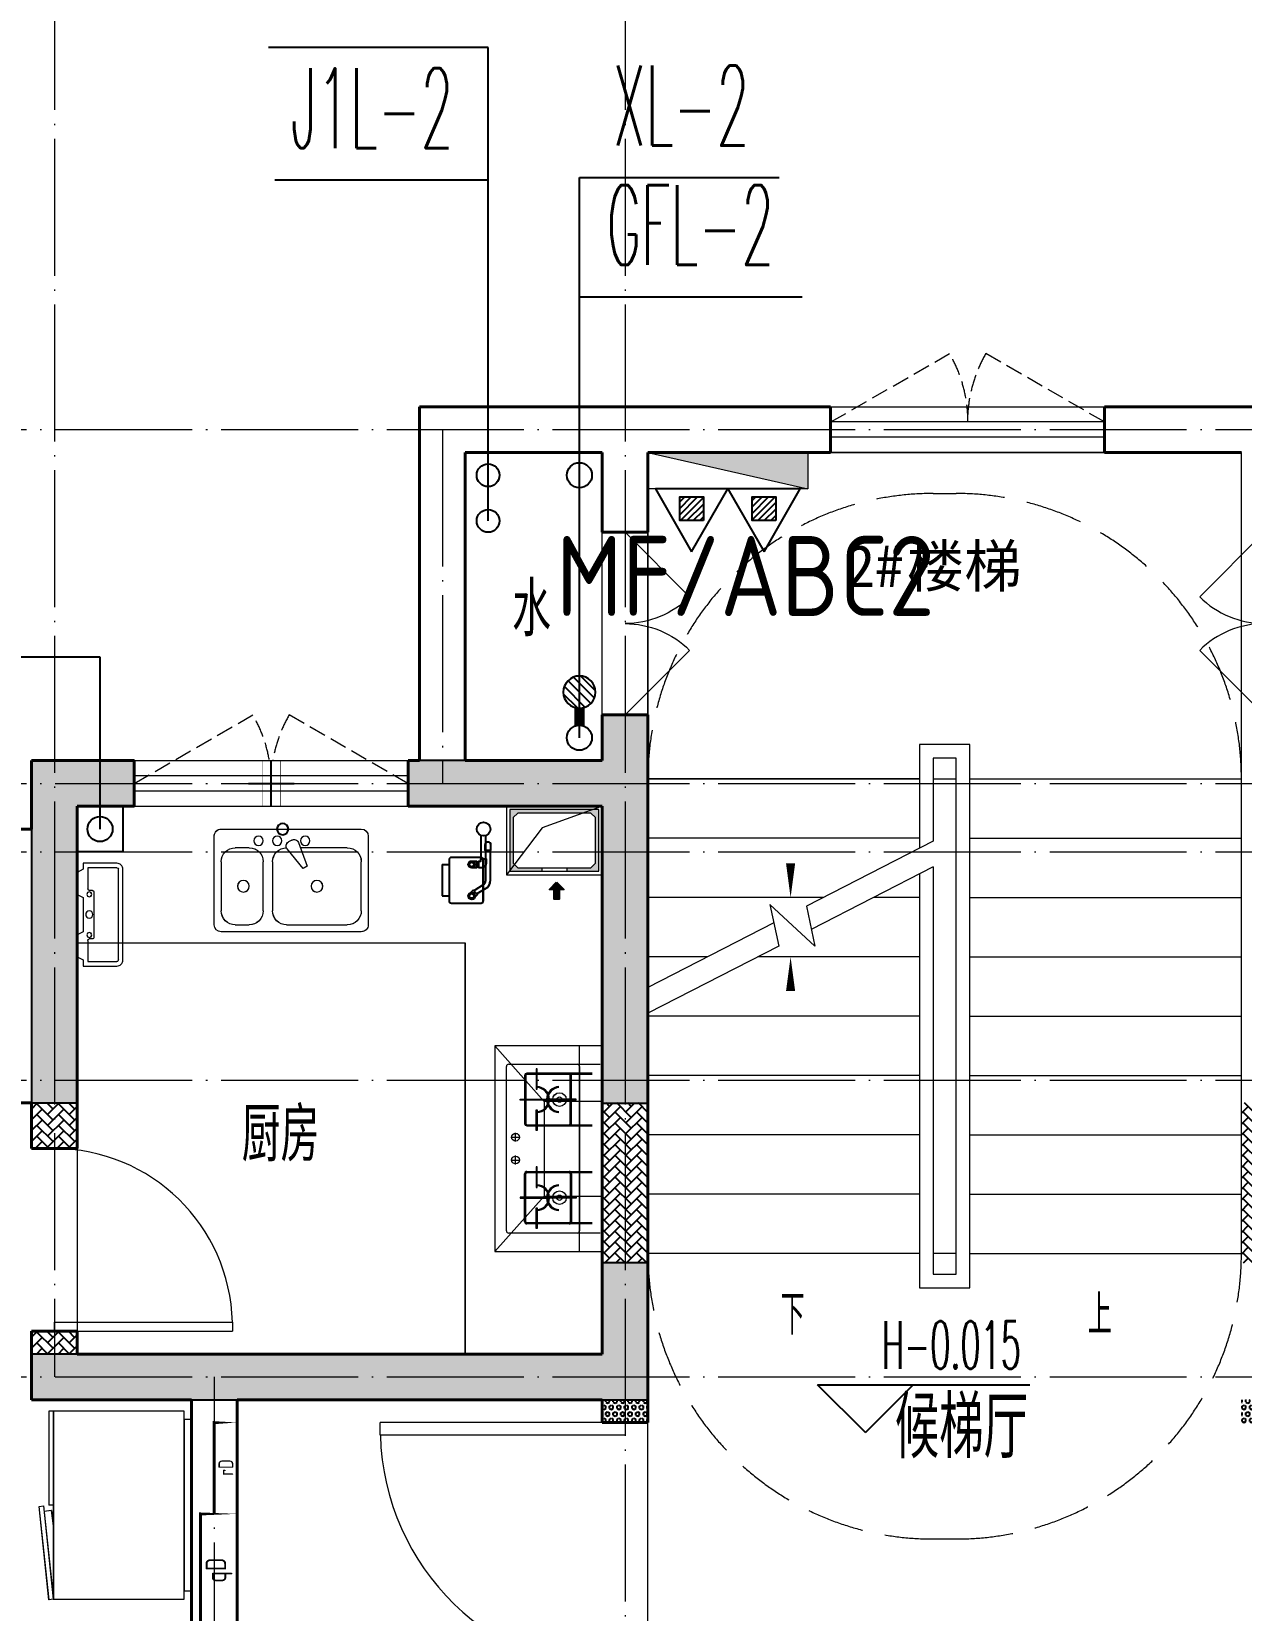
# Model space of a CAD drawing. Extents: x 27938 to 650306, y -92720 to 1524912.
# Drawn here: x 309217 to 314517, y 448409 to 455326 of the extents above; entities that cross this region are included whole.
import ezdxf

# ---------------------------------------------------------------- set-up
doc = ezdxf.new("R2010")
doc.units = 0
doc.header["$LTSCALE"] = 1000
doc.header["$MEASUREMENT"] = 0
doc.linetypes.add('DASH', pattern=[0.35, 0.25, -0.1])
doc.linetypes.add('DOTE', pattern=[2.4200000000000004, 2, -0.2, 0.02, -0.2])
for name, color, linetype in [('AH-FURNITURE', 1, 'Continuous'), ('COLUMN', 9, 'Continuous'), ('DIM_ELEV', 3, 'Continuous'), ('DIM_SYMB', 3, 'Continuous'), ('DIM_不分区消火栓', 3, 'Continuous'), ('DIM_管井排水', 3, 'Continuous'), ('DIM_给水', 3, 'Continuous'), ('DIM_餐饮排水', 3, 'Continuous'), ('EQUIP_地漏', 7, 'Continuous'), ('EQUIP_污水', 7, 'Continuous'), ('EQUIP_灭火器', 7, 'Continuous'), ('IP-bath&kitchen-JOHNSON', 4, 'Continuous'), ('PIPE-管井排水', 210, 'GF'), ('PUB_TEXT', 4, 'Continuous'), ('TEXT_灭火器', 7, 'Continuous'), ('VPIPE-不分区消火栓', 1, 'X'), ('VPIPE-管井排水', 210, 'GF'), ('VPIPE-给水', 3, 'TG_J'), ('VPIPE-给水中', 72, 'J2'), ('VPIPE-餐饮排水', 41, 'P'), ('保温', 6, 'Continuous'), ('建筑-排气道', 9, 'Continuous'), ('机电标识类', 1, 'Continuous')]:
    doc.layers.add(name, color=color, linetype=linetype)
for name, color, linetype, lineweight in [('DOTE', 19, 'DOTE', 9), ('EQUIP-消防', 3, 'Continuous', 20), ('EQUIP_消火栓', 242, 'Continuous', 18), ('LVTRY', 1, 'Continuous', 13), ('PUB_HATCH', 8, 'Continuous', 9), ('STAIR', 2, 'Continuous', 18), ('WALL', 9, 'Continuous', 40), ('WINDOW', 8, 'Continuous', 15), ('平面-空调室内机', 176, 'Continuous', 9), ('平面-空调预留孔', 173, 'Continuous', 15), ('空调', 76, 'Continuous', 13), ('立面-洞口示意', 152, 'Continuous', 13)]:
    doc.layers.add(name, color=color, linetype=linetype, lineweight=lineweight)
doc.styles.add('_TCH_DIM', font='SIMPLEX.shx', dxfattribs={"width": 0.6, "oblique": 10, "bigfont": 'hztxt.shx'})
doc.styles.add('_TWT_SERIAL', font='simplex.shx', dxfattribs={"width": 0.6, "oblique": 10, "height": 3, "bigfont": 'aadri.shx'})
doc.styles.add('DIM_FONT', font='SIMPLEX.shx', dxfattribs={"width": 0.56})
doc.styles.get("Standard").update_dxf_attribs({"font": 'gbenor.shx', "bigfont": 'gbcbig.shx'})
doc.styles.add('TG_LINETYPE', font='SIMPLEX', dxfattribs={"width": 0.8, "height": 3, "bigfont": 'HZTXT'})
doc.styles.add('房间名称', font='TSSDENG', dxfattribs={"width": 0.8, "bigfont": 'HZTXT'})
doc.styles.add('黑体', font='simhei.ttf')
doc.linetypes.add('GF', pattern='A,3,-0.2,["GF",Standard,S=0.25,R=0,X=-0.1,Y=-0.115],-0.35', length=3.55)
doc.linetypes.add('J2', pattern='A,3,-0.2,["J2",Standard,S=0.25,R=0,X=-0.1,Y=-0.115],-0.35', length=3.55)
doc.linetypes.add('P', pattern='A,3,-0.2,["P",Standard,S=0.25,R=0,X=-0.1,Y=-0.115],-0.2', length=3.4)
doc.linetypes.add('TG_J', pattern='A,2,-0.22,["J",TG_LINETYPE,S=0.1,R=0,X=-0.18,Y=-0.15],0', length=2.22)
doc.linetypes.add('X', pattern='A,3,-0.2,["X",Standard,S=0.25,R=0,X=-0.1,Y=-0.115],-0.25', length=3.45)
pattern_1 = [(45, (-503782.4698887531, -516048.4609178798), (0, 47.41575231924514), [100.584, -33.528]), (135, (-503758.7620287531, -516024.7530578797), (3.05311331771918e-15, 47.41575231924513), [100.584, -33.528])]
pattern_2 = [(90, (-503782.4698853028, -517398.4603122922), (-16.49778, 1.010197673501861e-15), [9.525, -19.05]), (210, (-503782.4698853028, -517398.4603122922), (8.248889999999996, -14.28749658604684), [9.525, -19.05]), (150, (-503782.4698853028, -517388.9353122922), (-8.248890000000003, -14.28749658604684), [9.525, -19.05])]

# ---------------------------------------------------------------- blocks, each defined once
blk = doc.blocks.new('rtyg7uyhg')
at = {"layer": 'LVTRY', "color": 0}
for p, q in [((193590.3031336021, 45458.1133254503), (193590.3030643982, 45069.47696181395)), ((194234.6213208837, 45488.79502889935), (193620.9849572473, 45488.79513816872)), ((194265.3030643982, 45069.47684161765), (194265.3031336021, 45458.113205254)), ((193682.3485790417, 45406.97694542356), (193887.8216881326, 45406.97690883528)), ((193896.3984467548, 45429.87059594441), (193857.5823896687, 45326.26016876537)), ((193875.2965560293, 45316.03289288385), (193945.6178257855, 45401.45376218002)), ((193925.7802168131, 45440.40881343969), (193940.0533153456, 45432.16822680717)), ((194111.8940335871, 45406.97686893496), (194173.2576699507, 45406.97685800815)), ((193620.9848935069, 45130.84059271414), (193620.9849317512, 45345.61331998683)), ((193857.5823896687, 45326.26016876537), (193875.2965560293, 45316.03289288385)), ((194009.6212953876, 45345.61325078298), (194009.6212571432, 45130.84052351015)), ((194050.5303480524, 45130.84051622554), (194050.5303862967, 45345.61324349836)), ((194234.6212953876, 45345.61321071758), (194234.6212571432, 45130.84048344476)), ((193620.9848771165, 45038.79513816872), (194234.621240753, 45038.79502889935)), ((193948.2576098526, 45069.47689807355), (193682.3485189436, 45069.47694542356)), ((194173.2576098526, 45069.47685800816), (194111.893973489, 45069.47686893508))]:
    blk.add_line(p, q, dxfattribs=at)
for centre, radius in [((193866.4394935961, 45437.65873082454), 20.45454545454545), ((193989.1667663234, 45437.6587089707), 20.45454545454545), ((194070.9849481416, 45437.65869440146), 20.45454545454545), ((193815.3030944472, 45238.22692174855), 25.56818181818182), ((194137.4621853563, 45238.2268643822), 25.56818181818182)]:
    blk.add_circle(centre, radius, dxfattribs=at)
for centre, radius, start, end in [((193620.9849517839, 45458.11331998683), 30.68181818181818, 89.99998979807194, 179.9999897972382), ((193915.5529409315, 45422.69466753349), 20.45454545454545, 59.99998980057491, 159.4623117970261), ((194234.6213154203, 45458.11321071746), 30.68181818181818, 359.9999897972382, 89.99998979807194), ((193682.3485681149, 45345.61330905991), 61.36363636363636, 89.99998979807194, 179.9999897972382), ((193929.8260394641, 45414.45408090108), 20.45454545454545, 320.5376677968172, 59.99998980057491), ((193948.2576590239, 45345.6132617099), 61.36363636363636, 359.9999897972382, 89.99998979807194), ((194111.8940226603, 45345.61323257144), 61.36363636363636, 89.99998979807194, 179.9999897972382), ((194173.2576590239, 45345.6132216445), 61.36363636363636, 359.9999897972382, 89.99998979807194), ((193682.3485298705, 45130.84058178721), 61.36363636363636, 179.9999897972382, 269.9999897980719), ((193948.2576207797, 45130.8405344372), 61.36363636363636, 269.9999897980719, 359.9999897972382), ((194111.893984416, 45130.84050529861), 61.36363636363636, 179.9999897972382, 269.9999897980719), ((194173.2576207797, 45130.84049437181), 61.36363636363636, 269.9999897980719, 359.9999897972382), ((193620.9848825799, 45069.47695635049), 30.68181818181818, 179.9999897972382, 269.9999897980719), ((194234.6212462163, 45069.47684708112), 30.68181818181818, 269.9999897980719, 359.9999897972382)]:
    blk.add_arc(centre, radius, start, end, dxfattribs=at)
at = {"layer": 'LVTRY', "color": 0, "style": 'DIM_FONT', "width": 0.8, "flags": 9}
for tag in ['XSIZE', 'YSIZE']:
    blk.add_attdef(tag, (193927.8031388824, 45487.7665121054), '', height=0.5, rotation=89.99998979807198, dxfattribs=at)
blk = doc.blocks.new('A-Kitchen-7')
at = {"layer": 'LVTRY', "color": 0}
for p, q in [((-518.6581278588565, 779.725278688129), (-7.244008776673581, 834.3051076843403)), ((-515, 756.005706589378), (-518.6581278588565, 779.725278688129)), ((-3.585880917788018, 810.5855355854728), (-515, 756.005706589378)), ((-29.12075551546877, 766.9560861630598), (-35.20590834700852, 806.4126680237241)), ((-7.244008776673581, 834.3051076843403), (-3.585880917788018, 810.5855355854728)), ((515, 780), (-5.820766091346741e-11, 780)), ((0, 756.005706589378), (-5.820766091346741e-11, 780)), ((515, 756.005706589378), (515, 780)), ((515, 756.005706589378), (-515, 756.005706589378)), ((-515, 756.005706589378), (-515, 40)), ((-485.6368437646597, 760.5342107040924), (-484.9384396369278, 756.005706589378)), ((-29.12075551543967, 766.9560861630598), (-112.0975807690556, 756.005706589378)), ((515, 40), (515, 756.005706589378)), ((-515, 40), (515, 40))]:
    blk.add_line(p, q, dxfattribs=at)
blk.add_lwpolyline([(-468.9430810984049, 40), (-468.9430810984049, 0), (468.9430810984049, 0), (468.9430810984632, 40)], close=True, dxfattribs=at)
blk = doc.blocks.new('A$C60D053AF')
at = {"layer": 'AH-FURNITURE', "color": 0}
for p, q in [((232.5000007597264, -89.99999966996256), (128.2842720070621, -89.99999966996256)), ((232.5000007597264, -109.9999996698461), (128.2842720075278, -109.9999996699626)), ((192.50000075961, -70.99998518347275), (327.5735938884318, -70.99998518347275)), ((192.50000075961, -90.99998518347275), (327.5735938884318, -90.99998518347275)), ((245.0000007597264, -129.4999851834727), (245.0000007597264, -122.4999996698461)), ((265.0000007597264, -129.4999851834727), (265.0000007597264, -122.4999996698461)), ((341.7157295121578, -96.85784955974668), (370.0190303710988, -143.1611504186876)), ((355.8578651358839, -82.71571393602062), (384.1611659948248, -129.0190147949615)), ((255.0000007597264, -280.9999851834727), (255.0000007597264, -250.9999851834727)), ((393.0000007597264, -280.9999851834727), (393.0000007597264, -250.9999851834727)), ((255.0000007597264, -280.9999851834727), (393.0000007597264, -280.9999851834727))]:
    blk.add_line(p, q, dxfattribs=at)
for points in [[(170.00000075961, -67.99998518347275, 1), (170.00000075961, -93.99998518358916), (192.50000075961, -93.99998518347275), (192.50000075961, -67.99998518347275)], [(234.0000007597264, -250.9999851834727), (414.0000007597264, -250.9999851834727, 0.4142135623730951), (424.0000007597264, -240.9999851834727), (424.0000007597264, -110.9999851834727, 0.4142135623730951), (414.0000007597264, -100.9999851834727), (234.0000007597264, -100.9999851834727, 0.4142135623730951), (224.0000007597264, -110.9999851834727), (224.0000007597264, -240.9999851834727, 0.4142135623730951)], [(268.0000007597264, -122.4999996698461), (268.0000007597264, -106.9999996698461, 0.4142135623724265), (248.0000007597264, -86.99999966984615), (232.5000007597264, -86.99999966984615), (232.50000075961, -112.9999996698461), (242.0000007597264, -112.9999996698461), (242.0000007597264, -122.4999996698461)], [(242.0000007597264, -151.9999851834727, 1), (268.0000007597264, -151.9999851834727), (268.0000007597264, -129.4999851834727), (242.0000007597264, -129.4999851834727)], [(383.8076126043452, -161.1923733388539, 1), (402.192388915224, -142.8075970279751), (386.2824863384012, -126.8976944513852), (367.8977100276388, -145.282470762264)]]:
    blk.add_lwpolyline(points, format="xyb", close=True, dxfattribs=at)
for centre, radius in [((100.0000007598428, -99.99999967066105), 30), ((255.0000007597264, -151.9999851834727), 15), ((393.0000007597264, -151.9999851834727), 15), ((255.0000007597264, -151.9999851834727), 10), ((393.0000007597264, -151.9999851834727), 10)]:
    blk.add_circle(centre, radius, dxfattribs=at)
for radius in [40, 20]:
    blk.add_arc((327.5735938884318, -110.9999851834727), radius, 45, 90, dxfattribs=at)
blk = doc.blocks.new('FRSDFDGDGDRGDR')
at = {"layer": '平面-空调预留孔', "color": 0}
for p, q in [((699612.3179923807, 775043.9561356568), (699612.3179923807, 775441.1561356868)), ((699618.9179923869, 775447.756135683), (699746.3179923192, 775447.756135683)), ((699746.3179923192, 775447.756135683), (699746.3179923192, 775355.3561357355)), ((699719.9179922946, 775342.156135743), (699719.9179922946, 775142.9561356006)), ((699726.5179923008, 775348.7561357393), (699739.7179923131, 775348.7561357393)), ((699726.5179923008, 775136.3561356043), (699739.7179923131, 775136.3561356043)), ((699746.3179923192, 775129.7561356081), (699746.3179923192, 775037.3561356605)), ((699746.3179923192, 775037.3561356605), (699618.9179923869, 775037.3561356605))]:
    blk.add_line(p, q, dxfattribs=at)
blk.add_lwpolyline([(699766.1179923377, 775166.7161355871), (699792.5179923623, 775153.5161355946), (699792.5179923623, 775057.1561356493), (699766.1179923377, 775043.9561356568), (699766.1179923377, 775017.5561356718), (699618.9179923869, 775017.5561356718, -0.4142135623730951), (699592.5179923623, 775043.9561356568), (699592.5179923623, 775441.1561356868, -0.4142135623730951), (699618.9179923869, 775467.5561356718), (699766.1179923377, 775467.5561356718), (699766.1179923377, 775441.1561356868), (699792.5179923623, 775427.9561356943), (699792.5179923623, 775331.596135749), (699766.1179923377, 775318.3961357565)], format="xyb", close=True, dxfattribs=at)
for centre, radius in [((699739.7179923131, 775331.596135749), 10.55999999400228), ((699739.7179923131, 775243.1561357992), 15.83999999100342), ((699739.7179923131, 775153.5161355946), 10.55999999400228)]:
    blk.add_circle(centre, radius, dxfattribs=at)
for centre, radius, start, end in [((699618.917992382, 775441.1561356819), 6.600000001199078, 89.99999995997936, 179.9999999533093), ((699726.5179922959, 775342.1561357381), 6.600000001199078, 89.99999995997936, 179.9999999533093), ((699739.717992318, 775355.3561357405), 6.600000001206354, 269.9999999599793, 359.9999999533093), ((699726.5179922959, 775142.9561356056), 6.600000001199078, 180.0000000400206, 270.0000000533608), ((699739.717992318, 775129.7561356032), 6.600000001206354, 4.002063966804346e-08, 90.00000005336085), ((699618.917992382, 775043.9561356618), 6.600000001199078, 180.0000000400206, 270.0000000533608)]:
    blk.add_arc(centre, radius, start, end, dxfattribs=at)
blk = doc.blocks.new('*U41')
h = blk.add_hatch(color=0)
h.set_gradient(color1=(0, 0, 255), rotation=180, tint=1)
h.paths.add_polyline_path([(3.524958103184869e-15, -2.819966482547906e-15), (-6.350000000000009, -6.349999999999992), (-6.350000000000001, -2.159000000000014), (-15, -2.158999999999999), (-14.99999999999999, 2.159000000000044), (-6.349999999999993, 2.159000000000029), (-6.349999999999985, 6.350000000000009)])
at = {"color": 0, "linetype": 'Continuous'}
blk.add_lwpolyline([(3.524958103184869e-15, -2.819966482547906e-15), (-6.350000000000009, -6.349999999999992), (-6.350000000000001, -2.159000000000014), (-15, -2.158999999999999), (-14.99999999999999, 2.159000000000044), (-6.349999999999993, 2.159000000000029), (-6.349999999999985, 6.350000000000009)], close=True, dxfattribs=at)
blk = doc.blocks.new('sgrsefv')
at = {"layer": 'PUB_HATCH'}
blk.add_hatch(color=0, dxfattribs=at).paths.add_polyline_path([(1112933.294422049, 840916.328306399), (1112933.294422049, 840646.328306399), (1113073.294422049, 840646.328306399), (1113073.294422049, 840661.328306399), (1112968.294422049, 840661.328306399), (1112948.294422049, 840681.328306399), (1112948.294422049, 840881.328306399), (1112968.294422049, 840901.328306399), (1113288.294422049, 840901.328306399), (1113308.294422049, 840881.328306399), (1113308.294422049, 840681.328306399), (1113288.294422049, 840661.328306399), (1113183.294422049, 840661.328306399), (1113183.294422049, 840646.328306399), (1113323.294422049, 840646.328306399), (1113323.294422049, 840916.328306399)])
at = {"layer": 'LVTRY', "color": 0}
for p, q in [((1113073.294422049, 840661.328306399), (1113073.294422049, 840646.328306399)), ((1113183.294422049, 840661.328306399), (1113183.294422049, 840646.328306399))]:
    blk.add_line(p, q, dxfattribs=at)
for points in [[(1112918.294422049, 840931.328306399), (1113338.294422049, 840931.328306399), (1113338.294422049, 840631.328306399), (1112918.294422049, 840631.328306399)], [(1112933.294422049, 840916.328306399), (1113323.294422049, 840916.328306399), (1113323.294422049, 840646.328306399), (1112933.294422049, 840646.328306399)], [(1113288.294422049, 840661.328306399), (1112968.294422049, 840661.328306399), (1112948.294422049, 840681.328306399), (1112948.294422049, 840881.328306399), (1112968.294422049, 840901.328306399), (1113288.294422049, 840901.328306399), (1113308.294422049, 840881.328306399), (1113308.294422049, 840681.328306399), (1113288.294422049, 840661.328306399)]]:
    blk.add_lwpolyline(points, close=True, dxfattribs=at)
at = {"layer": '立面-洞口示意', "color": 0}
blk.add_lwpolyline([(1112918.294422049, 840931.328306399), (1113181.846359163, 840837.3789231421), (1113338.294422049, 840631.328306399)], dxfattribs=at)
at = {"layer": '建筑-排气道', "color": 8, "xscale": -5, "yscale": 5, "zscale": 5, "rotation": 270}
blk.add_blockref('*U41', (1113118.391369574, 840599.0160356248), dxfattribs=at)
blk = doc.blocks.new('GDGDGDRGDG')
at = {"layer": 'IP-bath&kitchen-JOHNSON', "color": 0}
blk.add_lwpolyline([(500282.4698888286, 526348.4609182415), (500282.4698888226, 526148.460918165), (500082.4698888143, 526148.460918165)], dxfattribs=at)
at = {"layer": 'LVTRY', "color": 0}
for p, q in [((502128.2005002745, 525055.5051710735), (501912.2603992091, 525298.4609044121)), ((502382.4698858317, 525298.4609044121), (501912.2603992091, 525298.4609044121)), ((501912.2603992091, 525298.4609044121), (501912.2603992091, 524398.4609044121)), ((502282.4698858315, 524398.4609044121), (502282.4698858315, 525298.4609044121)), ((501962.4698858317, 524488.4609044121), (501962.4698858317, 525208.4609044121)), ((501972.4698858317, 525218.4609044121), (502372.4698858317, 525218.4609044122)), ((502042.4698858317, 525168.4609044122), (502042.4698858317, 524958.4609044122)), ((502047.4698858317, 525168.4609044122), (502047.4698858317, 524958.4609044122)), ((502337.4698858317, 525178.4609044123), (502052.4698858317, 525178.4609044122)), ((502337.4698858317, 525173.4609044123), (502052.4698858317, 525173.4609044122)), ((502092.7198858312, 525198.4609044123), (502092.7198858312, 525108.4609044122)), ((502097.2198858312, 525198.4609044123), (502092.7198858312, 525198.4609044123)), ((502097.2198858312, 525108.4609044122), (502097.2198858312, 525198.4609044123)), ((502242.4698858315, 524958.4609044122), (502242.4698858315, 525168.4609044123)), ((502247.4698858315, 524958.4609044122), (502247.4698858315, 525168.4609044123)), ((502282.4698858315, 525208.4609044122), (502282.4698858312, 524488.4609044121)), ((502092.7198858312, 525108.4609044122), (502097.2198858312, 525108.4609044122)), ((502022.4698858319, 525065.7109044124), (502149.9698858319, 525065.7109044124)), ((502022.4698858319, 525061.2109044124), (502022.4698858319, 525065.7109044124)), ((502149.9698858319, 525061.2109044124), (502022.4698858319, 525061.2109044124)), ((502382.4698858317, 525055.5051710735), (502128.2005002745, 525055.5051710735)), ((502128.2005002745, 525055.5051710735), (502128.2005002745, 524640.4066281962)), ((502267.4698858312, 525065.7109044124), (502139.9698858312, 525065.7109044124)), ((502139.9698858312, 525065.7109044124), (502139.9698858312, 525061.2109044124)), ((502139.9698858312, 525061.2109044124), (502267.4698858312, 525061.2109044124)), ((502149.9698858319, 525065.7109044124), (502149.9698858319, 525061.2109044124)), ((502267.4698858312, 525061.2109044124), (502267.4698858312, 525065.7109044124)), ((502282.4698858315, 524640.4066281962), (502282.4698858315, 525055.5051710735)), ((502052.4698858317, 524953.4609044122), (502337.4698858317, 524953.4609044122)), ((502092.7198858312, 524928.4609044121), (502092.7198858312, 525018.4609044122)), ((502092.7198858312, 525018.4609044122), (502097.2198858312, 525018.4609044122)), ((502097.2198858312, 525018.4609044122), (502097.2198858312, 524928.4609044121)), ((501983.0730822186, 524898.4609044121), (502021.8666894461, 524898.4609044121)), ((502002.4698858317, 524879.064100799), (502002.4698858317, 524917.8577080265)), ((502052.4698858317, 524948.4609044122), (502337.4698858317, 524948.4609044122)), ((502097.2198858312, 524928.4609044121), (502092.7198858312, 524928.4609044121)), ((502002.4698858317, 524779.064100799), (502002.4698858317, 524817.8577080265)), ((501983.0730822186, 524798.4609044121), (502021.8666894461, 524798.4609044121)), ((502052.4698858317, 524748.4609044121), (502337.4698858317, 524748.4609044121)), ((502092.7198858312, 524768.4609044121), (502092.7198858312, 524678.4609044121)), ((502097.2198858312, 524768.4609044121), (502092.7198858312, 524768.4609044121)), ((502097.2198858312, 524678.4609044121), (502097.2198858312, 524768.4609044121)), ((502042.4698858317, 524528.4609044121), (502042.4698858317, 524738.4609044121)), ((502047.4698858317, 524528.4609044121), (502047.4698858317, 524738.4609044121)), ((502052.4698858317, 524743.4609044121), (502337.4698858317, 524743.4609044121)), ((502092.7198858312, 524678.4609044121), (502097.2198858312, 524678.4609044121)), ((502242.4698858315, 524738.4609044121), (502242.4698858315, 524528.460904412)), ((502247.4698858315, 524738.4609044121), (502247.4698858315, 524528.460904412)), ((501912.2603992091, 524398.4609044121), (502128.2005002745, 524640.4066281962)), ((502149.9698858319, 524635.7109044119), (502022.4698858319, 524635.7109044119)), ((502022.4698858319, 524635.7109044119), (502022.4698858319, 524631.2109044119)), ((502022.4698858319, 524631.2109044119), (502149.9698858319, 524631.2109044119)), ((502128.2005002745, 524640.4066281962), (502382.4698858317, 524640.4066281962)), ((502139.9698858312, 524631.2109044119), (502139.9698858312, 524635.7109044119)), ((502139.9698858312, 524635.7109044119), (502267.4698858312, 524635.7109044119)), ((502267.4698858312, 524631.2109044119), (502139.9698858312, 524631.2109044119)), ((502149.9698858319, 524631.2109044119), (502149.9698858319, 524635.7109044119)), ((502267.4698858312, 524635.7109044119), (502267.4698858312, 524631.2109044119)), ((502092.7198858312, 524498.4609044121), (502092.7198858312, 524588.4609044121)), ((502092.7198858312, 524588.4609044121), (502097.2198858312, 524588.4609044121)), ((502097.2198858312, 524588.4609044121), (502097.2198858312, 524498.4609044121)), ((502372.4698858315, 524478.4609044121), (501972.4698858317, 524478.4609044121)), ((502337.4698858317, 524523.460904412), (502052.4698858317, 524523.4609044121)), ((502337.4698858317, 524518.460904412), (502052.4698858317, 524518.4609044121)), ((502097.2198858312, 524498.4609044121), (502092.7198858312, 524498.4609044121)), ((501912.2603992091, 524398.4609044121), (502382.4698858317, 524398.4609044121))]:
    blk.add_line(p, q, dxfattribs=at)
blk.add_lwpolyline([(501782.4698858307, 523948.4609176648), (501782.4698858315, 525748.4608911595), (500082.3728921729, 525748.4610990545)], dxfattribs=at)
for centre, radius in [((502194.9698858317, 525063.4609044122), 29.7), ((502194.9698858317, 525063.4609044122), 11.7), ((502002.4698858317, 524898.4609044121), 16.99680361435897), ((502002.4698858317, 524798.4609044121), 16.99680361435897), ((502194.9698858317, 524633.4609044121), 29.7), ((502194.9698858317, 524633.4609044121), 11.7)]:
    blk.add_circle(centre, radius, dxfattribs=at)
for centre, radius, start, end in [((501972.4698858317, 525208.4609044121), 10, 90, 180), ((502052.4698858317, 525168.4609044122), 10, 90, 180), ((502052.4698858317, 525168.4609044122), 5, 90, 180), ((502237.4698858315, 525168.4609044123), 10, 0, 90), ((502237.4698858315, 525168.4609044123), 5, 0, 90), ((502272.4698858315, 525208.4609044122), 10, 0, 90), ((502094.9698858315, 525063.4609044122), 56.7, 2.274239183980156, 87.72576081582116), ((502094.9698858315, 525063.4609044122), 52.2, 2.470411041434378, 87.52958895834998), ((502194.9698858317, 525063.4609044122), 56.7, 92.27423918417882, 177.7257608160198), ((502194.9698858317, 525063.4609044122), 52.2, 92.47041104165004, 177.5295889585656), ((502094.9698858315, 525063.4609044122), 56.7, 272.2742391841789, 357.7257608160198), ((502094.9698858315, 525063.4609044122), 52.2, 272.47041104165, 357.5295889585657), ((502194.9698858317, 525063.4609044122), 56.7, 182.2742391839801, 267.7257608158212), ((502194.9698858317, 525063.4609044122), 52.2, 182.4704110414343, 267.52958895835), ((502052.4698858317, 524958.4609044122), 10, 180, 270), ((502052.4698858317, 524958.4609044122), 5, 180, 270), ((502237.4698858315, 524958.4609044122), 5, 270, 0), ((502237.4698858315, 524958.4609044122), 10, 270, 0), ((502052.4698858317, 524738.4609044121), 10, 90, 180), ((502237.4698858315, 524738.4609044121), 10, 0, 90), ((502052.4698858317, 524738.4609044121), 5, 90, 180), ((502094.9698858315, 524633.4609044121), 56.7, 2.274239183980156, 87.72576081582116), ((502094.9698858315, 524633.4609044121), 52.2, 2.470411041434378, 87.52958895834998), ((502194.9698858317, 524633.4609044121), 56.7, 92.27423918417882, 177.7257608160198), ((502194.9698858317, 524633.4609044121), 52.2, 92.47041104165004, 177.5295889585656), ((502237.4698858315, 524738.4609044121), 5, 0, 90), ((502094.9698858315, 524633.4609044121), 56.7, 272.2742391841789, 357.7257608160198), ((502094.9698858315, 524633.4609044121), 52.2, 272.47041104165, 357.5295889585657), ((502194.9698858317, 524633.4609044121), 56.7, 182.2742391839801, 267.7257608158212), ((502194.9698858317, 524633.4609044121), 52.2, 182.4704110414343, 267.52958895835), ((501972.4698858317, 524488.4609044121), 10, 180, 270), ((502052.4698858317, 524528.4609044121), 10, 180, 270), ((502052.4698858317, 524528.4609044121), 5, 180, 270), ((502237.4698858315, 524528.460904412), 5, 270, 0), ((502237.4698858315, 524528.460904412), 10, 270, 0), ((502272.4698858312, 524488.4609044121), 10, 270, 0)]:
    blk.add_arc(centre, radius, start, end, dxfattribs=at)
at = {"color": 8, "xscale": -1}
for name, p in [('sgrsefv', (1615300.764307892, -314582.8679974646)), ('rtyg7uyhg', (694947.7729906696, 480759.6658345199)), ('FRSDFDGDGDRGDR', (1199874.987881154, -249369.0952173925))]:
    blk.add_blockref(name, p, dxfattribs=at)
at = {"color": 8, "rotation": 270}
blk.add_blockref('A$C60D053AF', (501962.4698858433, 526348.4603089065), dxfattribs=at)
at = {"layer": 'LVTRY', "color": 8, "extrusion": (0, 0, -1), "xscale": -0.7999999999883585, "yscale": 0.7999999999883585, "zscale": -0.7999999999883585, "rotation": 270}
blk.add_blockref('A-Kitchen-7', (-500582.4698887609, 523286.4609181132), dxfattribs=at)
blk = doc.blocks.new('FGDGDRGSDGDG')
at = {"layer": 'DOTE', "linetype": 'DOTE', "ltscale": 0.3}
for p, q in [((527382.4698887563, 529998.4609255956), (527382.4698887565, 523848.4609176686)), ((529882.4698907381, 529998.4609255956), (529882.4698907385, 522348.4609178717)), ((488182.4698887547, 527998.4609255956), (546982.4698887588, 527998.4609255956)), ((529082.4698907468, 527998.4609255956), (529082.469890747, 526448.4609255957)), ((488182.4698887547, 526448.4609255956), (546982.4698887588, 526448.4609255956)), ((488182.4698887547, 526148.4609255956), (546982.4698887588, 526148.4609255956)), ((488182.4698887547, 525148.4609178718), (546982.4698887588, 525148.4609178716)), ((488182.4698887547, 523848.4609176682), (546982.4698887588, 523848.4609176688)), ((528082.4698887572, 523848.4609176682), (528082.4698887574, 513948.4609178714))]:
    blk.add_line(p, q, dxfattribs=at)
blk = doc.blocks.new('gdfgdgdgr')
at = {"layer": 'PUB_HATCH'}
for points in [[(516027.6741149258, 530413.8533123683), (516877.6741330629, 530413.8533124247), (516877.6741330674, 529113.8025286059), (517077.6741327321, 529113.8025286059), (517077.6741329991, 530813.854846489), (516877.6741333432, 530813.854846489), (516877.6741337465, 530613.8533124247), (516027.6741149257, 530613.8533123472)], [(514827.6741149505, 530413.8544436865), (514827.6741149505, 530613.8544436865), (514377.577762775, 530613.853921341), (514377.576393229, 529113.8539213064), (514577.5764121321, 529113.8539213064), (514577.577762775, 530413.853921341)], [(517077.577763127, 527813.8539175214), (517077.5777631725, 528413.8545834351), (516877.5777631487, 528413.8545834351), (516877.577763127, 528013.8539175214), (514377.5800393935, 528013.8539224754), (514377.5800393935, 527813.8539224755)]]:
    blk.add_hatch(color=256, dxfattribs=at).paths.add_polyline_path(points)
at = {"layer": 'COLUMN', "color": 8}
for p, q in [((517077.6741329991, 530813.854846489), (516877.6741333432, 530813.854846489)), ((516877.6741333432, 530813.854846489), (516877.6741337465, 530613.8533124247)), ((517077.6741327321, 529113.8025286059), (517077.6741329991, 530813.854846489)), ((514377.577762775, 530613.853921341), (514377.576393229, 529113.8539213064)), ((514827.6741149505, 530613.8544436865), (514377.577762775, 530613.853921341)), ((514827.6741149505, 530413.8544436865), (514827.6741149505, 530613.8544436865)), ((516877.6741337465, 530613.8533124247), (516027.6741149257, 530613.8533123472)), ((516027.6741149257, 530613.8533123472), (516027.6741149258, 530413.8533123683)), ((514577.5764121321, 529113.8539213064), (514577.577762775, 530413.853921341)), ((514577.577762775, 530413.853921341), (514827.6741149505, 530413.8544436865)), ((516027.6741149258, 530413.8533123683), (516877.6741330629, 530413.8533124247)), ((516877.6741330629, 530413.8533124247), (516877.6741330674, 529113.8025286059)), ((514377.576393229, 529113.8539213064), (514577.5764121321, 529113.8539213064)), ((516877.6741330674, 529113.8025286059), (517077.6741327321, 529113.8025286059)), ((517077.5777631725, 528413.8545834351), (516877.5777631487, 528413.8545834351)), ((516877.5777631487, 528413.8545834351), (516877.577763127, 528013.8539175214)), ((517077.577763127, 527813.8539175214), (517077.5777631725, 528413.8545834351)), ((516877.577763127, 528013.8539175214), (514377.5800393935, 528013.8539224754)), ((514377.5800393935, 528013.8539224754), (514377.5800393935, 527813.8539224755)), ((514377.5800393935, 527813.8539224755), (517077.577763127, 527813.8539175214))]:
    blk.add_line(p, q, dxfattribs=at)
blk = doc.blocks.new('dongkong')
at = {"color": 0}
blk.add_wipeout([(-603756.0415179721, 210770.96306340612), (-603756.0415180603, 210570.80961624245), (-603836.0415181214, 210570.80961593534), (-603836.0415181519, 210770.96306307407)], dxfattribs=at)
at = {"layer": '机电标识类', "color": 0, "linetype": 'DASH', "ltscale": 400}
for p, q in [((-603796.0415180789, 210770.9630630909), (-603796.0415180789, 210570.8096162414)), ((-603896.0415180789, 210670.6929921169), (-603696.0415180789, 210670.6929921169))]:
    blk.add_line(p, q, dxfattribs=at)
at = {"layer": '空调', "color": 0, "linetype": 'DASH', "const_width": 2}
blk.add_lwpolyline([(-603756.0415180789, 210770.9630630909), (-603756.0415180789, 210570.8096162414), (-603836.0415180789, 210570.8096162414), (-603836.0415180789, 210770.9630630909)], close=True, dxfattribs=at)
blk = doc.blocks.new('A$C263B1184')
at = {"layer": '保温', "linetype": 'ByBlock', "ltscale": 10}
h = blk.add_hatch(dxfattribs=at)
h.set_pattern_fill('AR-HBONE', color=251, scale=55)
h.set_pattern_definition(pattern_1)
h.paths.add_polyline_path([(-1199.901053229521, 8299.999897828966), (-1199.901094635832, 8999.999290105829), (-1399.901078326628, 8999.999486750748), (-1399.901036920317, 8300.00009447377)])
h = blk.add_hatch(dxfattribs=at)
h.set_pattern_fill('AR-HBONE', color=251, scale=55)
h.set_pattern_definition(pattern_1)
h.paths.add_polyline_path([(1399.901053234527, 8299.999897828966), (1399.901094640838, 8999.999290105829), (1599.901078331633, 8999.999486750748), (1599.901036925323, 8300.00009447377)])
h = blk.add_hatch(dxfattribs=at)
h.set_pattern_fill('AR-HBONE', color=251, scale=55)
h.set_pattern_definition([(45, (-1012960.392521861, -342660.6615692861), (0, 47.41575231924514), [100.584, -33.528]), (135, (-1012936.684661862, -342636.9537092861), (3.05311331771918e-15, 47.41575231924513), [100.584, -33.528])])
h.paths.add_polyline_path([(3899.998795157124, 8799.99990214809), (3899.998836563434, 8999.999899138289), (4099.99882025423, 9000.000095783209), (4099.998778847919, 8800.000098792894)])
h = blk.add_hatch(dxfattribs=at)
h.set_pattern_fill('AR-HBONE', color=251, scale=55)
h.set_pattern_definition([(45, (-1012960.294779111, -343660.6615687997), (0, 47.41575231924514), [100.584, -33.528]), (135, (-1012936.586919111, -343636.9537087997), (3.05311331771918e-15, 47.41575231924513), [100.584, -33.528])])
h.paths.add_polyline_path([(3899.901048344851, 7899.999902584299), (3899.901093813416, 7999.999899624672), (4099.901077504212, 8000.000096269592), (4099.901032035646, 7900.000099229219)])
at = {"layer": '保温', "linetype": 'Continuous', "ltscale": 10}
h = blk.add_hatch(dxfattribs=at)
h.set_pattern_fill('HEX', color=251, scale=10, angle=90, style=0)
h.set_pattern_definition(pattern_2)
h.paths.add_polyline_path([(-1199.901050495275, 7599.999898202543), (-1199.901091185515, 7699.999895693327), (-1399.90107487631, 7700.000092338363), (-1399.90103418607, 7600.000094847346)])
h = blk.add_hatch(dxfattribs=at)
h.set_pattern_fill('HEX', color=251, scale=10, angle=90, style=0)
h.set_pattern_definition(pattern_2)
h.paths.add_polyline_path([(1399.901050500281, 7599.999898202543), (1399.901091190521, 7699.999895693327), (1599.901074881316, 7700.000092338363), (1599.901034191076, 7600.000094847346)])
blk = doc.blocks.new('GDGRDGDRGDFD')
at = {"layer": 'EQUIP-消防', "color": 0, "const_width": 12.82051282052028}
blk.add_lwpolyline([(136866.5605577994, 335507.811971089), (136366.5605577994, 335507.8119710906), (136366.5605577991, 335347.8119710904), (136866.5605577991, 335347.8119710888)], close=True, dxfattribs=at)
at = {"layer": 'PUB_TEXT', "color": 0, "style": '房间名称', "width": 0.8}
blk.add_text('qD', height=90, dxfattribs=at).set_placement((136565.0499633249, 335395.5346836653))
blk = doc.blocks.new('FSFSFSFSEG')
at = {"layer": 'EQUIP-消防', "color": 0, "const_width": 12.82051282052028}
blk.add_lwpolyline([(136866.5605577994, 335152.5449090759), (136466.5605577994, 335152.5449090774), (136466.5605577991, 335052.5449090772), (136866.5605577991, 335052.5449090757)], close=True, dxfattribs=at)
at = {"layer": 'PUB_TEXT', "color": 0, "style": '房间名称', "width": 0.8}
blk.add_text('rD', height=64.8, dxfattribs=at).set_placement((136633.7425204425, 335069.0046025831))
blk = doc.blocks.new('HFHFHTFCD')
at = {"color": 8, "rotation": 90}
for name, p in [('FSFSFSFSEG', (645169.1246460081, 235157.1646164444)), ('GDGRDGDRGDFD', (645464.3927424778, 234757.1646164444))]:
    blk.add_blockref(name, p, dxfattribs=at)
blk = doc.blocks.new('$WINLIB2D$00000001')
at = {"color": 0}
for points in [[(-0.4999999999999964, 0.5000000000000142), (-0.4999999999999964, -0.4999999999999858)], [(-0.4999999999999964, 0.5000000000000142), (0.5000000000000036, 0.5000000000000142)], [(0.5000000000000036, -0.4999999999999858), (0.5000000000000036, 0.5000000000000142)], [(0.5000000000000036, 0.1666666666666714), (-0.4999999999999964, 0.1666666666666714)], [(0.5000000000000036, -0.1666666666666572), (-0.4999999999999964, -0.1666666666666572)], [(-0.4999999999999964, -0.4999999999999858), (0.5000000000000036, -0.4999999999999858)]]:
    blk.add_lwpolyline(points, dxfattribs=at)
blk = doc.blocks.new('$DorLib2D$00000001')
for p, q in [((0.45, 0.9750000000000001), (0.5000000000000002, 0.9750000000000001)), ((0.45, 0), (0.45, 0.9750000000000001)), ((0.5, 0), (0.5, 0.9750000000000001)), ((0.5, 0), (0.45, 0))]:
    blk.add_line(p, q)
at = {"lineweight": 13}
blk.add_arc((0.475, 0), 0.975, 91.4692835813538, 180, dxfattribs=at)
blk = doc.blocks.new('$DorLib2D$00000116')
at = {"color": 0}
for p, q in [((-0.4999999999999929, 7.105427357601002e-15), (-0.146446609406766, 0.353553390593234)), ((0.5000000000000071, 7.105427357601002e-15), (0.1464466094067731, 0.353553390593234))]:
    blk.add_line(p, q, dxfattribs=at)
for centre, radius, start, end in [((-0.4999999999984652, 4.831690603168681e-13), 0.4999999999984674, 0, 45), ((0.4999999999977511, 9.059419880941277e-13), 0.4999999999976598, 135, 180)]:
    blk.add_arc(centre, radius, start, end, dxfattribs=at)
blk = doc.blocks.new('$TwtSys$00000147')
blk.add_circle((0, 0, 1e-08), 25)
blk = doc.blocks.new('$TwtSys$00000141')
for p, q in [((-141.2940945534228, 11.5081675418387), (-15.12463543624108, 137.6776266590259)), ((-141.2940945534228, 11.5081675418387), (-15.12463543624108, 137.6776266590259)), ((-130.8287533366456, -52.58172021128667), (52.58172021128667, 130.8287533366511)), ((-130.8287533366456, -52.58172021128667), (52.58172021128667, 130.8287533366511)), ((-99.70205614729821, -99.70205614730912), (99.70205614729821, 99.70205614729821)), ((-99.70205614729821, -99.70205614730367), (99.70205614729821, 99.70205614729821)), ((-48.53417053355224, -130.5918998453235), (131.3741195312687, 49.31639021949741)), ((-48.53417053355224, -130.5918998453235), (131.3741195312687, 49.31639021950286)), ((17.14666153208782, -138.38927842878), (138.3892210518698, -17.146718909009)), ((17.14666153208782, -138.38927842878), (138.3892210518698, -17.146718909009))]:
    blk.add_line(p, q)
blk.add_circle((0, 0), 141)
blk.add_circle((0, 0), 141)
blk = doc.blocks.new('$TwtSys$00000434')
at = {"color": 7}
for p, q in [((-0.5, 0.5), (-0.5, -0.5)), ((-0.5, -0.5), (0.5, 0.5)), ((0.5, 0.5), (-0.5, 0.5)), ((0.5, -0.5), (0.5, 0.5)), ((-0.5, -0.5), (0.5, -0.5))]:
    blk.add_line(p, q, dxfattribs=at)
blk.add_solid([(0.5, -0.5), (0.5, 0.5), (-0.5, -0.5)], dxfattribs=at)
blk = doc.blocks.new('$TwtSys$00000546')
h = blk.add_hatch()
h.set_pattern_fill('ANSI31', color=1, scale=200, style=0)
h.set_pattern_definition([(45, (-38543.80223862439, -6670.830405693208), (-17.67766952966369, 17.67766952966369), [])])
h.paths.add_polyline_path([(-64.92232553117356, 173.7449990885525), (64.922325531159, 173.7449990885525), (64.922325531159, 43.90034802621994), (-64.92232553117356, 43.90034802621994)])
at = {"color": 1}
for points in [[(0, 343.6163707387423), (-198.3870041439732, 0), (198.3870041439732, 0)], [(-64.92232553117356, 173.7449990885525), (64.922325531159, 173.7449990885525), (64.922325531159, 43.90034802621994), (-64.92232553117356, 43.90034802621994)]]:
    blk.add_lwpolyline(points, close=True, dxfattribs=at)

msp = doc.modelspace()

# ---------------------------------------------------------------- linework, layer by layer
at = {"layer": 'DIM_ELEV', "color": 8}
for p, q in [((312869.2103470232, 449187.9123411215), (312659.2103470232, 449397.9123411215)), ((312659.2103470232, 449397.9123411215), (313590.0990085393, 449397.9123411215)), ((312869.2103470232, 449187.9123411215), (313079.2103470232, 449397.9123411215))]:
    msp.add_line(p, q, dxfattribs=at)
at = {"layer": 'DIM_SYMB', "color": 8}
for points in [[(313891.578700261, 449842.0865620388, 0, 0, 0), (313891.578700261, 452767.0865620388, 0, 0, 0), (312541.578700261, 452767.0865620388, 0, 0, 0), (312541.578700261, 451532.0865620388, 0, 40.00000000000001, 0), (312541.578700261, 451682.0865620388, 0, 0, 0)], [(312541.578700261, 449842.0865620388, 0, 0, 0), (312541.578700261, 451272.0865620388, 0, 40.00000000000001, 0), (312541.578700261, 451122.0865620388, 0, 0, 0)]]:
    msp.add_lwpolyline(points, format="xyseb", dxfattribs=at)
at = {"layer": 'DIM_不分区消火栓'}
for p, q in [((311616.5787025096, 453382.0865641534), (311616.5787025096, 454686.2401687262)), ((311616.5787025096, 454686.2401687262), (312490.9944918416, 454686.2401687262))]:
    msp.add_line(p, q, dxfattribs=at)
at = {"layer": 'DIM_管井排水'}
for p, q in [((311616.4823275895, 452232.0859530383), (311616.5787025096, 454163.1944418252)), ((311616.5787025096, 454163.1944418252), (312592.596866417, 454163.1944418252))]:
    msp.add_line(p, q, dxfattribs=at)
at = {"layer": 'DIM_给水'}
for p, q in [((311216.5787002101, 455255.5610213826), (310253.8618135392, 455255.5610213826)), ((311216.5787002101, 453382.0865641534), (311216.5787002101, 455255.5610213826)), ((311216.5787002101, 454675.0710769001), (310281.9689356589, 454675.0710769001)), ((311216.5787002101, 453182.0865641534), (311216.5787002101, 454675.0710769001))]:
    msp.add_line(p, q, dxfattribs=at)
at = {"layer": 'DIM_餐饮排水'}
for p, q in [((309516.6398894863, 452585.1511789545), (308528.8582840693, 452585.1511789545)), ((309516.6398894863, 451832.0865620819), (309516.6398894863, 452585.1511789545))]:
    msp.add_line(p, q, dxfattribs=at)
at = {"layer": 'PIPE-管井排水', "const_width": 45}
msp.add_lwpolyline([(311616.5076100677, 452361.5468886761), (311616.4930685614, 452287.0859519895)], dxfattribs=at)
at = {"layer": 'STAIR', "color": 8}
for p, q in [((314516.578700261, 453482.0865620388), (311916.578700261, 453482.0865620388)), ((311916.578700261, 453482.0865620388), (311916.578700261, 452052.0865620388)), ((314516.578700261, 452052.0865620388), (314516.578700261, 453482.0865620388)), ((313326.5787002564, 452202.0865619659), (313106.5787002564, 452202.0865619659)), ((313106.5787002564, 452202.0865619659), (313106.5787002568, 451748.244663504)), ((313326.5787002564, 449822.0865621567), (313326.5787002564, 452202.0865619659)), ((313266.5787002564, 452142.0865619659), (313166.5787002564, 452142.0865619659)), ((313166.5787002564, 452142.0865619659), (313166.5787002484, 451779.0366778592)), ((313266.5787002564, 449882.0865621567), (313266.5787002564, 452142.0865619659)), ((311916.578700261, 452052.0865620388), (311916.5787002563, 451137.5363787887)), ((313106.5787002568, 452052.0865620361), (311916.578700261, 452052.0865620388)), ((311916.578700261, 452052.0865620388), (313106.5787002568, 452052.0865620355)), ((313166.578700261, 452052.0865620388), (313166.5787002564, 451779.0366778633)), ((313166.5787002484, 452052.0865620357), (313266.5787002568, 452052.0865620422)), ((313266.578700261, 449972.0865620388), (313266.578700261, 452052.0865620388)), ((313326.5787002488, 452052.0865620605), (314516.578700261, 452052.0865620388)), ((313326.5787002488, 452052.0865620422), (314516.578700261, 452052.0865620388)), ((314516.578700261, 449972.0865620388), (314516.578700261, 452052.0865620388)), ((313106.5787002568, 451792.0865620361), (311916.578700261, 451792.0865620388)), ((313166.5787002564, 451779.0366778967), (312610.5955676115, 451493.7060011618)), ((313326.5787002488, 451792.0865620605), (314516.578700261, 451792.0865620388)), ((313166.5787002564, 451666.6367452795), (312632.4150688369, 451392.5038418085)), ((313166.5787002564, 451666.6367452756), (313166.578700261, 449972.0865620388)), ((313166.5787002484, 451666.6367452716), (313166.5787002564, 449882.0865621567)), ((313106.5787002568, 451635.8447309178), (313106.5787002564, 449822.0865621567)), ((312685.3822843026, 451532.0865620328), (311916.578700261, 451532.0865620388)), ((312648.2018164008, 451319.2825095737), (312450.9542016501, 451502.147544702)), ((312450.9542016501, 451502.147544702), (312490.3165787977, 451319.5788627189)), ((313106.5787002568, 451532.0865620361), (312904.3999775293, 451532.0865620322)), ((313326.5787002488, 451532.0865620361), (314516.578700261, 451532.0865620388)), ((312610.5955676115, 451493.7060011618), (312648.2018164008, 451319.2825095737)), ((312468.4970775726, 451420.7810220711), (311916.5787002563, 451137.5363787846)), ((312490.3165787977, 451319.5788627189), (311916.5787002564, 451025.1364461785)), ((312178.7574230105, 451272.086562033), (311916.578700261, 451272.0865620388)), ((313106.5787002568, 451272.0865620361), (312397.7751163176, 451272.0865620323)), ((313326.5787002488, 451272.0865620361), (314516.578700261, 451272.0865620388)), ((311916.5787002564, 451025.1364461784), (311916.578700261, 449972.0865620388)), ((313106.5787002568, 451012.0865620361), (311916.578700261, 451012.0865620388)), ((313326.5787002488, 451012.0865620361), (314516.578700261, 451012.0865620388)), ((313106.5787002568, 450752.0865620361), (311916.578700261, 450752.0865620388)), ((313326.5787002488, 450752.0865620361), (314516.578700261, 450752.0865620388)), ((313106.5787002568, 450492.0865620361), (311916.578700261, 450492.0865620388)), ((313326.5787002488, 450492.0865620361), (314516.578700261, 450492.0865620388)), ((313106.5787002568, 450232.0865620361), (311916.578700261, 450232.0865620388)), ((313326.5787002488, 450232.0865620361), (314516.578700261, 450232.0865620388)), ((313106.5787002568, 449972.0865620361), (311916.578700261, 449972.0865620388)), ((313266.578700261, 449972.0865620388), (313166.578700261, 449972.0865620388)), ((313326.5787002488, 449972.0865620361), (314516.578700261, 449972.0865620388)), ((313166.5787002564, 449882.0865621567), (313266.5787002564, 449882.0865621567)), ((313106.5787002564, 449822.0865621567), (313326.5787002564, 449822.0865621567))]:
    msp.add_line(p, q, dxfattribs=at)
at = {"layer": 'STAIR', "color": 8, "linetype": 'DASH'}
for points in [[(311916.578700249, 452052.0865620318, -0.4142135623699036), (313166.578700249, 453302.0865620182), (313266.578700261, 453302.0865620182, -0.4142135623699035), (314516.578700261, 452052.0865620318)], [(311916.5787022748, 449972.0920371565, 0.4142135623699036), (313166.5787022748, 448722.0920371701), (313266.5787022868, 448722.0920371701, 0.4142135623699035), (314516.5787022868, 449972.0920371565)]]:
    msp.add_lwpolyline(points, format="xyb", dxfattribs=at)
at = {"layer": 'VPIPE-不分区消火栓'}
msp.add_circle((311616.5787025096, 453382.0865641534), 55, dxfattribs=at)
at = {"layer": 'VPIPE-管井排水'}
msp.add_circle((311616.4823275895, 452232.0859530383), 55, dxfattribs=at)
at = {"layer": 'VPIPE-给水'}
msp.add_circle((311216.5787002101, 453182.0865641534), 50, dxfattribs=at)
at = {"layer": 'VPIPE-给水中'}
msp.add_circle((311216.5787002101, 453382.0865641534), 50, dxfattribs=at)
at = {"layer": 'VPIPE-餐饮排水'}
msp.add_circle((309516.6398894863, 451832.0865620819), 55, dxfattribs=at)
at = {"layer": 'WALL', "color": 8}
for p, q in [((310916.5787001958, 453682.0865641506), (311816.5787000089, 453682.0865641581)), ((310916.5787001958, 453682.0865641506), (310916.5787001958, 452132.0865620815)), ((312716.578702507, 453682.0865620314), (311816.5787024723, 453682.0865620361)), ((312716.578702507, 453482.0865620449), (312716.578702507, 453682.0865620314)), ((314616.5787024723, 453682.0865620361), (313916.5787024689, 453682.0865620314)), ((313916.5787024689, 453682.0865620314), (313916.5787024689, 453482.0865620449)), ((311116.5787002037, 453482.086564138), (311716.5787002298, 453482.0865641381)), ((311116.5787002037, 453482.086564138), (311116.5787002037, 452132.0865620923)), ((311716.5787002298, 453482.0865641381), (311716.5787002331, 453132.0874872345)), ((311916.5787002175, 453482.0865620422), (312716.578702507, 453482.0865620449)), ((311916.5787002237, 453132.087487241), (311916.5787002175, 453482.0865620422)), ((313916.5787024689, 453482.0865620449), (314516.5787024295, 453482.0865620422)), ((311716.5787002331, 453132.0874872345), (311916.5787002237, 453132.087487241)), ((311916.5787002485, 452332.0874872028), (311716.5787002592, 452332.0874871964)), ((311716.5787002592, 452332.0874871964), (311716.5787002738, 452132.0865620923)), ((311916.5787002625, 452032.0865620862), (311916.5787002485, 452332.0874872028)), ((309216.5787024943, 452132.0865620815), (309216.5787024943, 451832.0865620925)), ((309666.5786814499, 452132.0865620789), (309216.5787024943, 452132.0865620815)), ((309666.5786814499, 451932.0865620891), (309666.5786814499, 452132.0865620789)), ((310916.5787001958, 452132.0865620815), (310866.5786814499, 452132.0865620789)), ((310866.5786814499, 452132.0865620789), (310866.5786814499, 451932.0865620876)), ((311716.5787002738, 452132.0865620923), (311116.5787002037, 452132.0865620923)), ((311916.5787029207, 449432.0865619819), (311916.5787002625, 452032.0865621851)), ((309416.5787023925, 451932.0865620848), (309416.5787024723, 451732.0865620829)), ((309416.5787023925, 451932.0865620848), (309666.5786814499, 451932.0865620891)), ((310866.5786814499, 451932.0865620876), (311016.5787002119, 451932.0865620829)), ((311716.5787003663, 451932.0865620851), (311016.5787002119, 451932.0865620829)), ((311716.5787028201, 449532.0865618658), (311716.5787003663, 451932.0865620851)), ((309216.5787024943, 451832.0865620925), (308816.578702462, 451832.0865620829)), ((309416.5787024723, 451732.0865620829), (309416.5787024723, 450732.0865620829)), ((309416.5787024646, 450432.0865625382), (309416.5787024723, 450732.0865620829)), ((308616.5787024688, 450632.086562086), (309216.5787024741, 450632.0865620804)), ((309216.5787024741, 450632.0865620804), (309216.5787024893, 450432.0865625382)), ((309216.5787024893, 450432.0865625382), (309416.5787024646, 450432.0865625382)), ((309416.5787024607, 449632.0865625382), (309216.5787024893, 449632.0865625382)), ((309216.5787024893, 449632.0865625382), (309216.5787024742, 449332.0865618651)), ((309416.5787024664, 449532.0865619074), (309416.5787024607, 449632.0865625382)), ((310016.5787024769, 449532.0865618799), (309416.5787024664, 449532.0865619074)), ((311716.5787028201, 449532.0865618658), (310016.5787024769, 449532.0865618799)), ((311916.5787031183, 449232.0865586856), (311916.5787029207, 449432.0865619819)), ((309916.5787024774, 449332.0865618651), (309216.5787024742, 449332.0865618651)), ((309916.5787024774, 449332.0865618651), (309916.5787024769, 447832.0865614697)), ((311716.5787030121, 449332.0865618822), (310116.578702484, 449332.0865618822)), ((310116.578702484, 449332.0865618822), (310116.5787024769, 447832.0865614697)), ((311716.5787030121, 449332.0865618822), (311716.5787031033, 449232.0865584811)), ((311716.5787031033, 449232.0865584811), (311916.5787031183, 449232.0865586856))]:
    msp.add_line(p, q, dxfattribs=at)
at = {"layer": 'WINDOW'}
for p, q in [((311716.5787002527, 452332.0874872102), (311716.5787002266, 453132.0874872102)), ((311916.5787002527, 452332.0874872167), (311916.5787002266, 453132.0874872167)), ((309416.5787024723, 450432.0865625499), (309416.5787024723, 449632.0865625499)), ((311916.5787042499, 448132.0865587061), (311916.5787031252, 449232.0865587061))]:
    msp.add_line(p, q, dxfattribs=at)
at = {"layer": 'WINDOW', "color": 8, "linetype": 'DASH', "ltscale": 0.3}
for points in [[(312718.4319273506, 453615.4198953981), (313238.0473590509, 453915.4200895639, -0.1316523369510079), (313318.431927301, 453615.4204177516)], [(313916.5787024176, 453615.4198953981), (313396.9632707174, 453915.4200895639, 0.1316523369510079), (313316.5787024672, 453615.4204177516)], [(309666.5786814982, 452032.0865620543), (310186.1941131985, 452332.08675622, -0.1316523369510079), (310266.5786814486, 452032.0870844077)], [(310864.7254565652, 452032.0865620543), (310345.110024865, 452332.08675622, 0.1316523369510079), (310264.7254566148, 452032.0870844077)]]:
    msp.add_lwpolyline(points, format="xyb", dxfattribs=at)

# ---------------------------------------------------------------- block references
msp.add_blockref('FGDGDRGSDGDG', (-218065.8911862843, -74416.37435578852))
at = {"color": 8}
for name, p in [('gdfgdgdgr', (-205160.8093131861, -78481.76735938643)), ('GDGDGDRGDG', (-190665.8911862824, -74416.37435578852)), ('GDGDGDRGDG', (-190665.7014386217, -74416.37435578852)), ('HFHFHTFCD', (0, 77208.36173827358))]:
    msp.add_blockref(name, p, dxfattribs=at)
at = {"color": 8, "xscale": -1}
msp.add_blockref('A$C263B1184', (313316.5787024767, 441632.0865620914), dxfattribs=at)
at = {"layer": 'EQUIP_地漏', "xscale": 0.5, "yscale": -0.5, "zscale": 0.5, "rotation": 180}
msp.add_blockref('$TwtSys$00000141', (311616.5213780408, 452432.0468873317), dxfattribs=at)
at = {"layer": 'EQUIP_污水', "yscale": -1, "rotation": 180.0000000000058}
msp.add_blockref('$TwtSys$00000147', (310316.6398894863, 451832.086562082), dxfattribs=at)
at = {"layer": 'EQUIP_消火栓', "xscale": 700, "yscale": -160, "zscale": 700}
msp.add_blockref('$TwtSys$00000434', (312266.5787025107, 453402.0865619963), dxfattribs=at)
at = {"layer": 'EQUIP_灭火器', "xscale": 0.8, "yscale": 0.8, "zscale": 0.8, "rotation": 180}
for p in [(312107.8690991955, 453322.0865619963), (312425.2883058258, 453322.0865619963)]:
    msp.add_blockref('$TwtSys$00000546', p, dxfattribs=at)
at = {"layer": 'WINDOW', "xscale": 1200, "yscale": -200, "zscale": 1200}
msp.add_blockref('$WINLIB2D$00000001', (313316.5787024758, 453582.0865620361), dxfattribs=at)
at = {"layer": 'WINDOW'}
for name, p, xscale, yscale, zscale, rotation in [('$DorLib2D$00000116', (311816.5787002397, 452732.0874872135), 800, -800, 800, 90.00000000186763), ('$DorLib2D$00000116', (314616.5787021744, 452732.0874873041), -800, -800, -800, 269.9999999799187), ('$DorLib2D$00000001', (309316.5787024723, 450032.0865625499), 800, 800, 800, 270), ('$DorLib2D$00000001', (311816.5787036875, 448682.0865586039), 1100, 1100, 1100, 90.00000005858132)]:
    msp.add_blockref(name, p, dxfattribs=dict(at, xscale=xscale, yscale=yscale, zscale=zscale, rotation=rotation))

# ---------------------------------------------------------------- texts
at = {"layer": 'DIM_ELEV', "color": 8, "style": '_TCH_DIM', "width": 0.4941176470588236}
msp.add_text('H-0.015', height=208.25, dxfattribs=at).set_placement((312941.8990085393, 449467.9823411215))
at = {"layer": 'DIM_SYMB', "color": 7, "style": '_TCH_DIM', "width": 0.6}
for s, p in [('下', (312498.2710493564, 449617.0365620388)), ('上', (313843.8030880024, 449617.0365620388))]:
    msp.add_text(s, height=175, dxfattribs=at).set_placement(p)
at = {"layer": 'DIM_不分区消火栓', "color": 7, "style": '_TWT_SERIAL', "width": 0.48}
msp.add_text('XL-2', height=350, dxfattribs=at).set_placement((311763.0351806409, 454826.2401687262))
at = {"layer": 'DIM_管井排水', "color": 7, "style": '_TWT_SERIAL', "width": 0.48}
msp.add_text('GFL-2', height=350, dxfattribs=at).set_placement((311735.3314702753, 454303.1944418252))
at = {"layer": 'DIM_给水', "color": 7, "style": '_TWT_SERIAL', "width": 0.48}
msp.add_text('J1L-2', height=350, dxfattribs=at).set_placement((310351.9689356589, 454815.0710769001))
at = {"layer": 'PUB_TEXT', "color": 8, "style": '黑体'}
for s, p in [('楼梯', (313051.2673875757, 452892.1551998372)), ('2#', (312786.6260373647, 452892.1551998372))]:
    msp.add_text(s, height=184.0084388185654, dxfattribs=at).set_placement(p)
at = {"layer": 'PUB_TEXT', "color": 8}
for s, height, p in [('水', 236.3120567375886, (311321.7564396416, 452676.8494917764)), ('厨房', 236.3120567375886, (310137.1817326329, 450375.8537141597)), ('候梯厅', 270.0709219858156, (312998.3612101754, 449076.235969605))]:
    msp.add_text(s, height=height, dxfattribs=at).set_placement(p)
at = {"layer": 'TEXT_灭火器'}
msp.add_text('MF/ABC2', height=350, dxfattribs=at).set_placement((311514.0700903059, 452765.916739553))

# ---------------------------------------------------------------- next in the draw order: block references
at = {"layer": '平面-空调室内机', "color": 8, "ltscale": 0.3, "xscale": -1, "rotation": 180}
msp.add_blockref('dongkong', (914062.6202013657, 662702.8961781717), dxfattribs=at)

# ---------------------------------------------------------------- next in the draw order: block references
at = {"layer": 'WINDOW', "xscale": -1200, "yscale": 200, "zscale": -1200, "rotation": 180}
msp.add_blockref('$WINLIB2D$00000001', (310266.5786814487, 452032.0865620829), dxfattribs=at)

doc.saveas('drawing.dxf')
